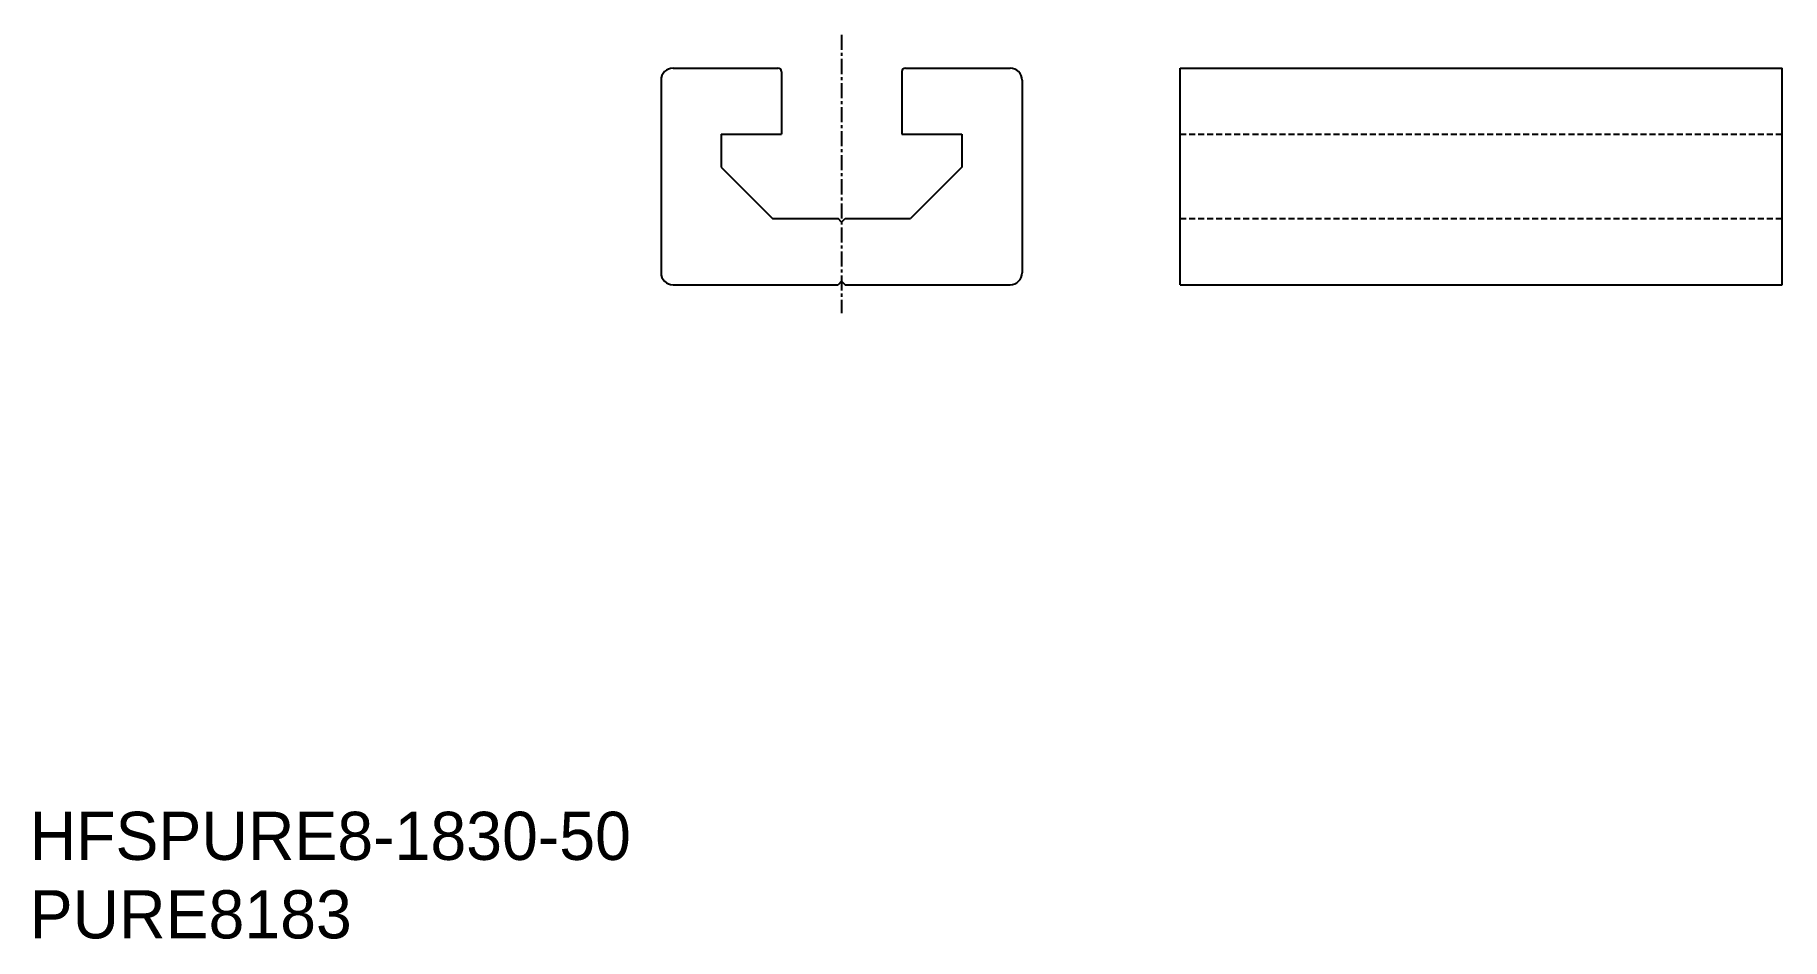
# Model space of a CAD drawing. Extents: x 0 to 146, y 0 to 75.
import ezdxf

# ---------------------------------------------------------------- set-up
doc = ezdxf.new("R2010")
doc.units = 0
doc.linetypes.add('CENTER', pattern=[2, 1.25, -0.25, 0.25, -0.25])
doc.linetypes.add('DASHED', pattern=[0.75, 0.5, -0.25])
doc.layers.get('0').update_dxf_attribs({"linetype": 'CONTINUOUS'})
doc.layers.add('CENTER', color=1, linetype='CENTER')

msp = doc.modelspace()

# ---------------------------------------------------------------- linework, layer by layer
at = {"color": 7, "linetype": 'CONTINUOUS'}
for p, q in [((52.45, 71.31), (52.45, 55.31)), ((53.45, 72.31), (62.15, 72.31)), ((62.45, 72.01), (62.45, 66.81)), ((72.45, 72.01), (72.45, 66.81)), ((72.75, 72.31), (81.45, 72.31)), ((82.45, 71.31), (82.45, 55.31)), ((95.57, 72.31), (145.57, 72.31)), ((95.57, 54.31), (95.57, 72.31)), ((145.57, 54.31), (145.57, 72.31)), ((57.45, 66.81), (57.45, 64.08)), ((57.45, 66.81), (62.45, 66.81)), ((72.45, 66.81), (77.45, 66.81)), ((77.45, 66.81), (77.45, 64.08)), ((57.45, 64.08), (61.72, 59.81)), ((77.45, 64.08), (73.18, 59.81)), ((61.72, 59.81), (67.15, 59.81)), ((67.45, 59.51), (67.15, 59.81)), ((67.45, 59.51), (67.75, 59.81)), ((67.75, 59.81), (73.18, 59.81)), ((53.45, 54.31), (67.15, 54.31)), ((67.45, 54.61), (67.15, 54.31)), ((67.45, 54.61), (67.75, 54.31)), ((67.75, 54.31), (81.45, 54.31)), ((95.57, 54.31), (145.57, 54.31))]:
    msp.add_line(p, q, dxfattribs=at)
at = {"color": 3, "linetype": 'DASHED'}
for p, q in [((95.57, 66.81), (145.57, 66.81)), ((95.57, 59.81), (145.57, 59.81))]:
    msp.add_line(p, q, dxfattribs=at)
at = {"color": 7, "linetype": 'CONTINUOUS'}
for centre, radius, start, end in [((53.45, 71.31), 1, 90, 180), ((62.15, 72.01), 0.3, 0, 90), ((72.75, 72.01), 0.3, 90, 180), ((81.45, 71.31), 1, 0, 90), ((53.45, 55.31), 1, 180, 270), ((81.45, 55.31), 1, 270, 0)]:
    msp.add_arc(centre, radius, start, end, dxfattribs=at)
at = {"layer": 'CENTER', "color": 1, "linetype": 'CENTER'}
msp.add_line((67.45, 75.07), (67.45, 51.96), dxfattribs=at)

# ---------------------------------------------------------------- texts
at = {"color": 7, "linetype": 'CONTINUOUS'}
for s, p in [('HFSPURE8-1830-50', (0, 6.52)), ('PURE8183', (0, 0))]:
    msp.add_text(s, height=4, dxfattribs=at).set_placement(p)

doc.saveas('drawing.dxf')
